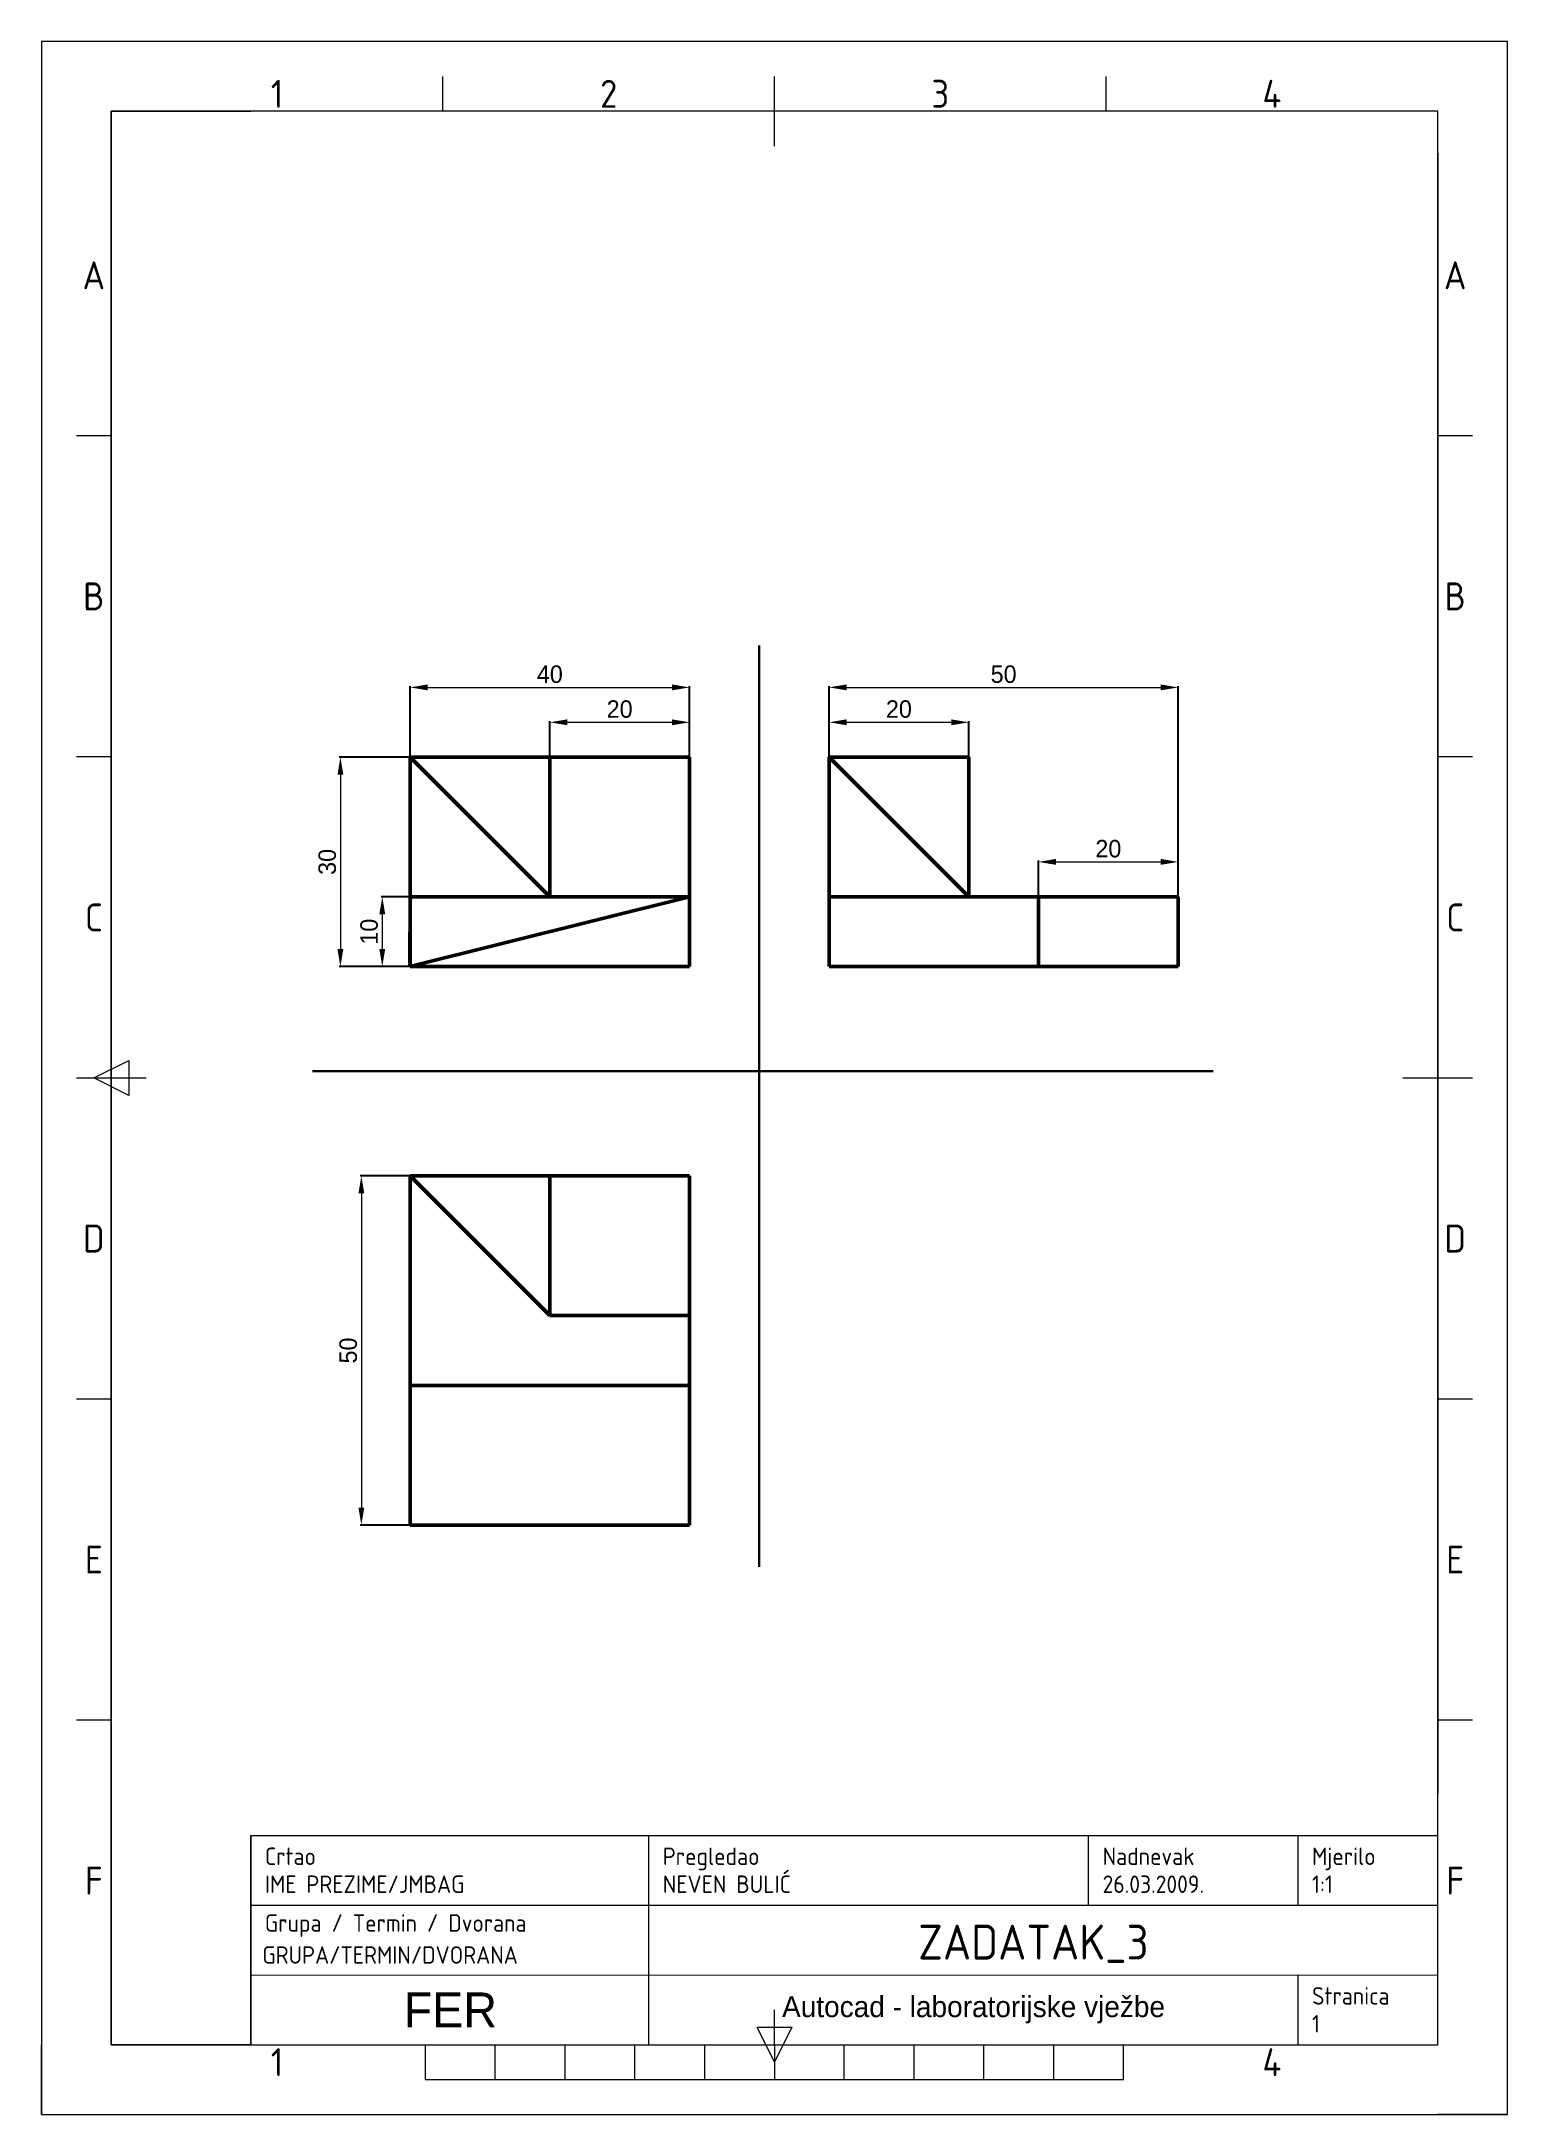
# Paper-space layout 'Layout3' of a CAD drawing. Header units: inches, sheet in millimetres. Extents: x 0 to 210, y 0 to 297.
# The model-space entities are those that its viewports show. They can reach past a viewport. Long polylines and large blocks are cut down to what shows.
import ezdxf
from ezdxf.enums import TextEntityAlignment as Align

# ---------------------------------------------------------------- set-up
doc = ezdxf.new("R2010")
doc.units = ezdxf.units.IN
doc.header["$MEASUREMENT"] = 0
doc.layers.get('Defpoints').update_dxf_attribs({"lineweight": 0})
for name, color, linetype, lineweight in [('FRAME 050', 7, 'Continuous', 0), ('FRAME 070', 7, 'Continuous', 0), ('FRAME 200', 8, 'Continuous', 0), ('Kote', 250, 'Continuous', 30), ('Pomoćne', 90, 'Continuous', 30), ('TEKST SASTAVNICE', 7, 'Continuous', 0), ('Vidljivi bridovi', 250, 'Continuous', 50), ('Viewport', 7, 'Continuous', 0)]:
    doc.layers.add(name, color=color, linetype=linetype, lineweight=lineweight)
doc.styles.add('ISO Proportional', font='')
doc.styles.get('ISO Proportional').set_extended_font_data('isocp.shx')
doc.dimstyles.new('Moj', dxfattribs={"dimtxt": 2.5, "dimasz": 2.5, "dimexe": 0.18, "dimexo": 0.0625, "dimtad": 1, "dimdec": 0, "dimzin": 0, "dimdsep": 46, "dimtxsty": 'Standard', "dimcen": 0.09, "dimadec": 0, "dimazin": 0, "dimtfac": 1, "dimtdec": 0, "dimtofl": 0, "dimtmove": 0, "dimatfit": 3, "dimfxl": 1, "dimtolj": 1, "dimtzin": 0, "dimlwd": 15, "dimarcsym": 0})

# ---------------------------------------------------------------- blocks, each defined once
blk = doc.blocks.new('ISO_A4_FER_AutoCAD.dwg')
at = {"layer": 'FRAME 050'}
for p, q in [((57.5, 287), (57.5, 292)), ((105, 282), (105, 292)), ((152.5, 287), (152.5, 292)), ((10, 240.5), (5, 240.5)), ((205, 240.5), (200, 240.5)), ((10, 194.5), (5, 194.5)), ((205, 194.5), (200, 194.5)), ((7.5, 148.5), (12.5, 151)), ((12.5, 151), (12.5, 146)), ((5, 148.5), (15, 148.5)), ((12.5, 146), (7.5, 148.5)), ((195, 148.5), (205, 148.5)), ((10, 102.5), (5, 102.5)), ((205, 102.5), (200, 102.5)), ((10, 56.5), (5, 56.5)), ((205, 56.5), (200, 56.5)), ((105, 10), (105, 15)), ((105, 7.5), (102.5, 12.5)), ((102.5, 12.5), (107.5, 12.5)), ((107.5, 12.5), (105, 7.5)), ((55, 5), (55, 10)), ((65, 5), (65, 10)), ((75, 5), (75, 10)), ((85, 5), (85, 10)), ((95, 5), (95, 10)), ((105, 10), (105, 5)), ((115, 5), (115, 10)), ((125, 5), (125, 10)), ((135, 5), (135, 10)), ((145, 5), (145, 10)), ((155, 5), (155, 10)), ((55, 5), (155, 5))]:
    blk.add_line(p, q, dxfattribs=at)
at = {"layer": 'FRAME 070'}
for p, q in [((10, 287), (10, 10)), ((200, 287), (10, 287)), ((200, 10), (200, 287)), ((30, 40), (200, 40)), ((30, 10), (30, 40)), ((87, 30), (87, 40)), ((150, 30), (150, 40)), ((180, 30), (180, 40)), ((30, 30), (200, 30)), ((87.01, 10.02), (87.02, 30)), ((30.13, 19.97), (200, 20)), ((180, 10), (180, 20)), ((10, 10), (200, 10))]:
    blk.add_line(p, q, dxfattribs=at)
at = {"layer": 'FRAME 200'}
for p, q in [((0, 297), (0, 287)), ((10, 297), (0, 297)), ((210, 297), (200, 297)), ((210, 287), (210, 297)), ((0, 0), (0, 10)), ((210, 0), (210, 10)), ((0, 0), (10, 0)), ((210, 0), (200, 0))]:
    blk.add_line(p, q, dxfattribs=at)
at = {"layer": 'Viewport'}
for p, q in [((10, 287), (30, 287)), ((10, 10), (10, 287)), ((200, 281), (200, 46)), ((30, 40), (30, 10)), ((30, 10), (10, 10))]:
    blk.add_line(p, q, dxfattribs=at)
at = {"layer": 'FRAME 050', "style": 'ISO Proportional'}
for s, p in [('1', (33.75, 289.5)), ('2', (81.25, 289.5)), ('3', (128.75, 289.5)), ('4', (176.25, 289.5)), ('A', (7.5, 263.5)), ('A', (202.5, 263.5)), ('B', (7.5, 217.5)), ('B', (202.5, 217.5)), ('C', (7.5, 171.5)), ('C', (202.5, 171.5)), ('D', (7.5, 125.5)), ('D', (202.5, 125.5)), ('E', (7.5, 79.5)), ('E', (202.5, 79.5)), ('F', (7.5, 33.5)), ('F', (202.5, 33.5)), ('1', (33.75, 7.5)), ('4', (176.25, 7.5))]:
    blk.add_text(s, height=4, dxfattribs=at).set_placement(p, align=Align.MIDDLE_CENTER)
at = {"layer": 'FRAME 070', "linetype": 'Continuous', "lineweight": 0, "attachment_point": 5}
for s, insert, char_height, width in [('FER', (58.57, 14.99), 5, 56.8833), ('Autocad - laboratorijske vježbe', (133.51, 15), 3, 92.9897)]:
    blk.add_mtext(s, dxfattribs=dict(at, insert=insert, char_height=char_height, width=width))
at = {"layer": 'TEKST SASTAVNICE', "linetype": 'Continuous', "lineweight": 0, "char_height": 2.5, "attachment_point": 1, "style": 'ISO Proportional'}
for s, insert, width in [('Crtao', (32, 38.25), 9.5238), ('Pregledao', (89, 38.25), 17.619), ('Nadnevak', (152, 38.25), 17.0238), ('Mjerilo', (182, 38.25), 11.1905), ('Stranica', (182, 18.25), 14.6429)]:
    blk.add_mtext(s, dxfattribs=dict(at, insert=insert, width=width))
at = {"layer": 'TEKST SASTAVNICE', "linetype": 'Continuous', "lineweight": 0, "insert": (32, 28.69), "char_height": 2.5, "width": 52.2994, "attachment_point": 1}
blk.add_mtext('{\\Fisocp|c238;Grupa / Termin / Dvorana}', dxfattribs=at)
at = {"layer": 'TEKST SASTAVNICE', "style": 'ISO Proportional'}
for tag, p in [('IME_I_PREZIME/MB', (32, 33)), ('IME_I_PREZIME_ASISTENTA', (89, 33)), ('NADNEVAK', (152, 33)), ('MJERILO', (182, 33)), ('GRUPA/TERMIN/DVORANA', (31.64, 22.86)), ('STR_BR', (182, 13))]:
    blk.add_attdef(tag, text='', height=2.5, dxfattribs=at).set_placement(p, align=Align.MIDDLE_LEFT)
blk.add_attdef('NAZIV_CRTEZA', text='', height=5, dxfattribs=at).set_placement((142.08, 24.7), align=Align.MIDDLE_CENTER)
blk = doc.blocks.new('*D20')
at = {"layer": 'Defpoints', "color": 0}
for p in [(40, 80), (0, 70), (40, 70)]:
    blk.add_point(p, dxfattribs=at)
at = {"layer": 'Kote', "color": 0, "lineweight": -2}
for p, q in [((0, 70.06), (0, 80.18)), ((40, 70.06), (40, 80.18))]:
    blk.add_line(p, q, dxfattribs=at)
at = {"layer": 'Kote', "color": 0, "lineweight": 15}
blk.add_line((2.5, 80), (37.5, 80), dxfattribs=at)
at = {"layer": 'Kote', "color": 0}
for points in [[(2.5, 80.42), (2.5, 79.58), (0, 80)], [(37.5, 80.42), (37.5, 79.58), (40, 80)]]:
    blk.add_solid(points, dxfattribs=at)
at = {"layer": 'Kote', "color": 0, "insert": (20, 81.88), "char_height": 2.5, "attachment_point": 5}
blk.add_mtext('\\A1;40', dxfattribs=at)
blk = doc.blocks.new('*D21')
at = {"layer": 'Defpoints', "color": 0}
for p in [(40, 75), (20, 70), (40, 70)]:
    blk.add_point(p, dxfattribs=at)
at = {"layer": 'Kote', "color": 0, "lineweight": -2}
for p, q in [((20, 70.06), (20, 75.18)), ((40, 70.06), (40, 75.18))]:
    blk.add_line(p, q, dxfattribs=at)
at = {"layer": 'Kote', "color": 0, "lineweight": 15}
blk.add_line((22.5, 75), (37.5, 75), dxfattribs=at)
at = {"layer": 'Kote', "color": 0}
for points in [[(22.5, 75.42), (22.5, 74.58), (20, 75)], [(37.5, 75.42), (37.5, 74.58), (40, 75)]]:
    blk.add_solid(points, dxfattribs=at)
at = {"layer": 'Kote', "color": 0, "insert": (30, 76.88), "char_height": 2.5, "attachment_point": 5}
blk.add_mtext('\\A1;20', dxfattribs=at)
blk = doc.blocks.new('*D22')
at = {"layer": 'Defpoints', "color": 0}
for p in [(0, 70), (-10, 40), (0, 40)]:
    blk.add_point(p, dxfattribs=at)
at = {"layer": 'Kote', "color": 0, "lineweight": -2}
for p, q in [((-0.06, 70), (-10.18, 70)), ((-0.06, 40), (-10.18, 40))]:
    blk.add_line(p, q, dxfattribs=at)
at = {"layer": 'Kote', "color": 0, "lineweight": 15}
blk.add_line((-10, 67.5), (-10, 42.5), dxfattribs=at)
at = {"layer": 'Kote', "color": 0}
for points in [[(-10.42, 67.5), (-9.58, 67.5), (-10, 70)], [(-10.42, 42.5), (-9.58, 42.5), (-10, 40)]]:
    blk.add_solid(points, dxfattribs=at)
at = {"layer": 'Kote', "color": 0, "insert": (-11.88, 55), "char_height": 2.5, "attachment_point": 5, "rotation": 90}
blk.add_mtext('\\A1;30', dxfattribs=at)
blk = doc.blocks.new('*D23')
at = {"layer": 'Defpoints', "color": 0}
for p in [(0, 50), (-4, 40), (0, 40)]:
    blk.add_point(p, dxfattribs=at)
at = {"layer": 'Kote', "color": 0, "lineweight": -2}
for p, q in [((-0.06, 50), (-4.18, 50)), ((-0.06, 40), (-4.18, 40))]:
    blk.add_line(p, q, dxfattribs=at)
at = {"layer": 'Kote', "color": 0, "lineweight": 15}
blk.add_line((-4, 47.5), (-4, 42.5), dxfattribs=at)
at = {"layer": 'Kote', "color": 0}
for points in [[(-4.42, 47.5), (-3.58, 47.5), (-4, 50)], [(-4.42, 42.5), (-3.58, 42.5), (-4, 40)]]:
    blk.add_solid(points, dxfattribs=at)
at = {"layer": 'Kote', "color": 0, "insert": (-5.88, 45), "char_height": 2.5, "attachment_point": 5, "rotation": 90}
blk.add_mtext('\\A1;10', dxfattribs=at)
blk = doc.blocks.new('*D24')
at = {"layer": 'Defpoints', "color": 0}
for p in [(80, 75), (60, 70), (80, 70)]:
    blk.add_point(p, dxfattribs=at)
at = {"layer": 'Kote', "color": 0, "lineweight": -2}
for p, q in [((60, 70.06), (60, 75.18)), ((80, 70.06), (80, 75.18))]:
    blk.add_line(p, q, dxfattribs=at)
at = {"layer": 'Kote', "color": 0, "lineweight": 15}
blk.add_line((62.5, 75), (77.5, 75), dxfattribs=at)
at = {"layer": 'Kote', "color": 0}
for points in [[(62.5, 75.42), (62.5, 74.58), (60, 75)], [(77.5, 75.42), (77.5, 74.58), (80, 75)]]:
    blk.add_solid(points, dxfattribs=at)
at = {"layer": 'Kote', "color": 0, "insert": (70, 76.88), "char_height": 2.5, "attachment_point": 5}
blk.add_mtext('\\A1;20', dxfattribs=at)
blk = doc.blocks.new('*D25')
at = {"layer": 'Defpoints', "color": 0}
for p in [(110, 80), (60, 50), (110, 50)]:
    blk.add_point(p, dxfattribs=at)
at = {"layer": 'Kote', "color": 0, "lineweight": -2}
for p, q in [((60, 50.06), (60, 80.18)), ((110, 50.06), (110, 80.18))]:
    blk.add_line(p, q, dxfattribs=at)
at = {"layer": 'Kote', "color": 0, "lineweight": 15}
blk.add_line((62.5, 80), (107.5, 80), dxfattribs=at)
at = {"layer": 'Kote', "color": 0}
for points in [[(62.5, 80.42), (62.5, 79.58), (60, 80)], [(107.5, 80.42), (107.5, 79.58), (110, 80)]]:
    blk.add_solid(points, dxfattribs=at)
at = {"layer": 'Kote', "color": 0, "insert": (85, 81.88), "char_height": 2.5, "attachment_point": 5}
blk.add_mtext('\\A1;50', dxfattribs=at)
blk = doc.blocks.new('*D26')
at = {"layer": 'Defpoints', "color": 0}
for p in [(110, 55), (90, 50), (110, 50)]:
    blk.add_point(p, dxfattribs=at)
at = {"layer": 'Kote', "color": 0, "lineweight": -2}
for p, q in [((90, 50.06), (90, 55.18)), ((110, 50.06), (110, 55.18))]:
    blk.add_line(p, q, dxfattribs=at)
at = {"layer": 'Kote', "color": 0, "lineweight": 15}
blk.add_line((92.5, 55), (107.5, 55), dxfattribs=at)
at = {"layer": 'Kote', "color": 0}
for points in [[(92.5, 55.42), (92.5, 54.58), (90, 55)], [(107.5, 55.42), (107.5, 54.58), (110, 55)]]:
    blk.add_solid(points, dxfattribs=at)
at = {"layer": 'Kote', "color": 0, "insert": (100, 56.88), "char_height": 2.5, "attachment_point": 5}
blk.add_mtext('\\A1;20', dxfattribs=at)
blk = doc.blocks.new('*D27')
at = {"layer": 'Defpoints', "color": 0}
for p in [(0, 10), (-7, -40), (0, -40)]:
    blk.add_point(p, dxfattribs=at)
at = {"layer": 'Kote', "color": 0, "lineweight": -2}
for p, q in [((-0.06, 10), (-7.18, 10)), ((-0.06, -40), (-7.18, -40))]:
    blk.add_line(p, q, dxfattribs=at)
at = {"layer": 'Kote', "color": 0, "lineweight": 15}
blk.add_line((-7, 7.5), (-7, -37.5), dxfattribs=at)
at = {"layer": 'Kote', "color": 0}
for points in [[(-7.42, 7.5), (-6.58, 7.5), (-7, 10)], [(-7.42, -37.5), (-6.58, -37.5), (-7, -40)]]:
    blk.add_solid(points, dxfattribs=at)
at = {"layer": 'Kote', "color": 0, "insert": (-8.87, -15), "char_height": 2.5, "attachment_point": 5, "rotation": 90}
blk.add_mtext('\\A1;50', dxfattribs=at)

msp = doc.modelspace()

# ---------------------------------------------------------------- linework, layer by layer
at = {"layer": 'Pomoćne'}
for p, q in [((50, 80), (50, 86)), ((50, 45), (50, 80)), ((50, 45), (50, 3)), ((20, 25), (-14, 25)), ((20, 25), (81, 25)), ((81, 25), (115, 25)), ((50, 3), (50, -31)), ((50, -31), (50, -46))]:
    msp.add_line(p, q, dxfattribs=at)
at = {"layer": 'Vidljivi bridovi'}
for p, q in [((40, 70), (0, 70)), ((0, 70), (0, 50)), ((20, 70), (0, 70)), ((0, 70), (20, 50)), ((20, 50), (20, 70)), ((40, 50), (40, 70)), ((80, 70), (60, 70)), ((60, 70), (60, 50)), ((80, 50), (60, 70)), ((80, 50), (80, 70)), ((0, 50), (-0.06, 40)), ((-0.06, 40), (40, 50)), ((0, 50), (0, 40)), ((40, 50), (0, 50)), ((40, 40), (40, 50)), ((110, 50), (60, 50)), ((60, 50), (60, 40)), ((60, 50), (80, 50)), ((90, 50), (80, 50)), ((90, 40), (90, 50)), ((110, 40), (110, 50)), ((0, 40), (40, 40)), ((60, 40), (110, 40)), ((60, 40), (90, 40)), ((0, 10), (0, -40)), ((40, 10), (0, 10)), ((0, 10), (0, -30)), ((20, -10), (0, 10)), ((20, -10), (20, 10)), ((20, 10), (20, -10)), ((40, -40), (40, 10)), ((40, -10), (20, -10)), ((40, -20), (40, -10)), ((0, -40), (0, -20)), ((0, -20), (40, -20)), ((40, -30), (40, -20)), ((0, -40), (40, -40))]:
    msp.add_line(p, q, dxfattribs=at)

# ---------------------------------------------------------------- dimensions: what is measured, and where the dimension line sits
at = {"layer": 'Kote'}
for base, p1, p2, picture, middle in [((40, 80), (0, 70), (40, 70), '*D20', (20, 81.88)), ((110, 80), (60, 50), (110, 50), '*D25', (85, 81.88)), ((40, 75), (20, 70), (40, 70), '*D21', (30, 76.88)), ((80, 75), (60, 70), (80, 70), '*D24', (70, 76.88)), ((110, 55), (90, 50), (110, 50), '*D26', (100, 56.88))]:
    dim = msp.add_linear_dim(base=base, p1=p1, p2=p2, dimstyle='Moj', dxfattribs=at)
    dim.commit()
    dim.dimension.update_dxf_attribs({"geometry": picture, "text_midpoint": middle})
for base, p1, p2, picture, middle in [((-10, 40), (0, 70), (0, 40), '*D22', (-11.88, 55)), ((-4, 40), (0, 50), (0, 40), '*D23', (-5.88, 45)), ((-7, -40), (0, 10), (0, -40), '*D27', (-8.87, -15))]:
    dim = msp.add_linear_dim(base=base, p1=p1, p2=p2, angle=90, dimstyle='Moj', dxfattribs=at)
    dim.commit()
    dim.dimension.update_dxf_attribs({"geometry": picture, "text_midpoint": middle})

psp = doc.layouts.new('Layout3')

# ---------------------------------------------------------------- block references
psp.add_blockref('ISO_A4_FER_AutoCAD.dwg', (0, 0)).add_auto_attribs({'IME_I_PREZIME/MB': 'IME PREZIME/JMBAG', 'IME_I_PREZIME_ASISTENTA': 'NEVEN BULIĆ', 'NADNEVAK': '26.03.2009.', 'NAZIV_CRTEZA': 'ZADATAK_3', 'MJERILO': '1:1', 'STR_BR': '1', 'GRUPA/TERMIN/DVORANA': 'GRUPA/TERMIN/DVORANA'})

# ---------------------------------------------------------------- viewports
at = {"layer": '0'}
psp.add_viewport(center=(105, 148.5), size=(210, 297), view_center_point=(52.18, 24.04), view_height=297, dxfattribs=at)

doc.saveas('drawing.dxf')
